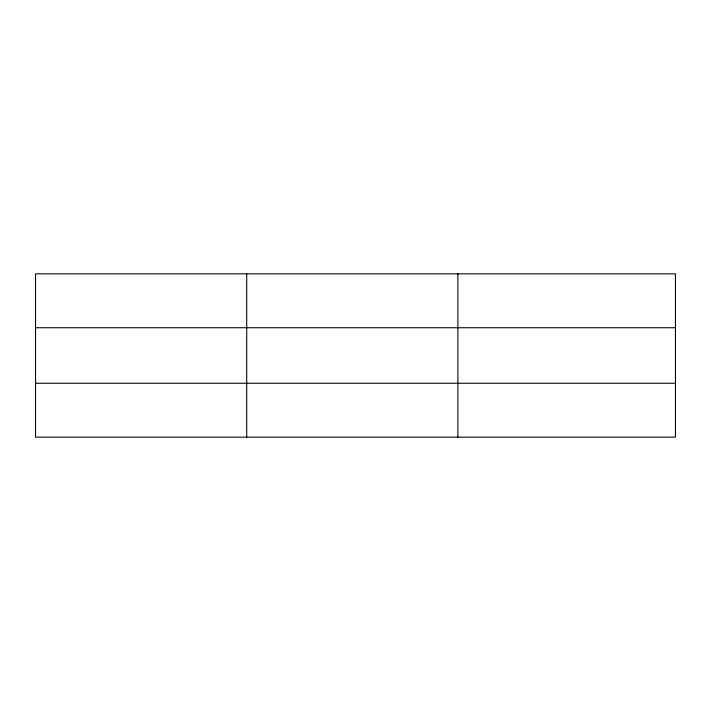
<?xml version="1.0" encoding="UTF-8"?>
<svg xmlns="http://www.w3.org/2000/svg" width="711" height="711" viewBox="0 0 711 711"><rect width="100%" height="100%" fill="white"/><g stroke="black" fill="none" stroke-linecap="round" stroke-linejoin="round"><path stroke-width="1.07" d="M246.717 273.833L246.717 437.167M457.884 273.833L457.884 437.167M675.45 383.265L675.45 437.167L35.55 437.167L35.55 273.833L675.45 273.833L675.45 383.265L35.55 383.265M35.55 327.735L675.45 327.735"/></g></svg>
